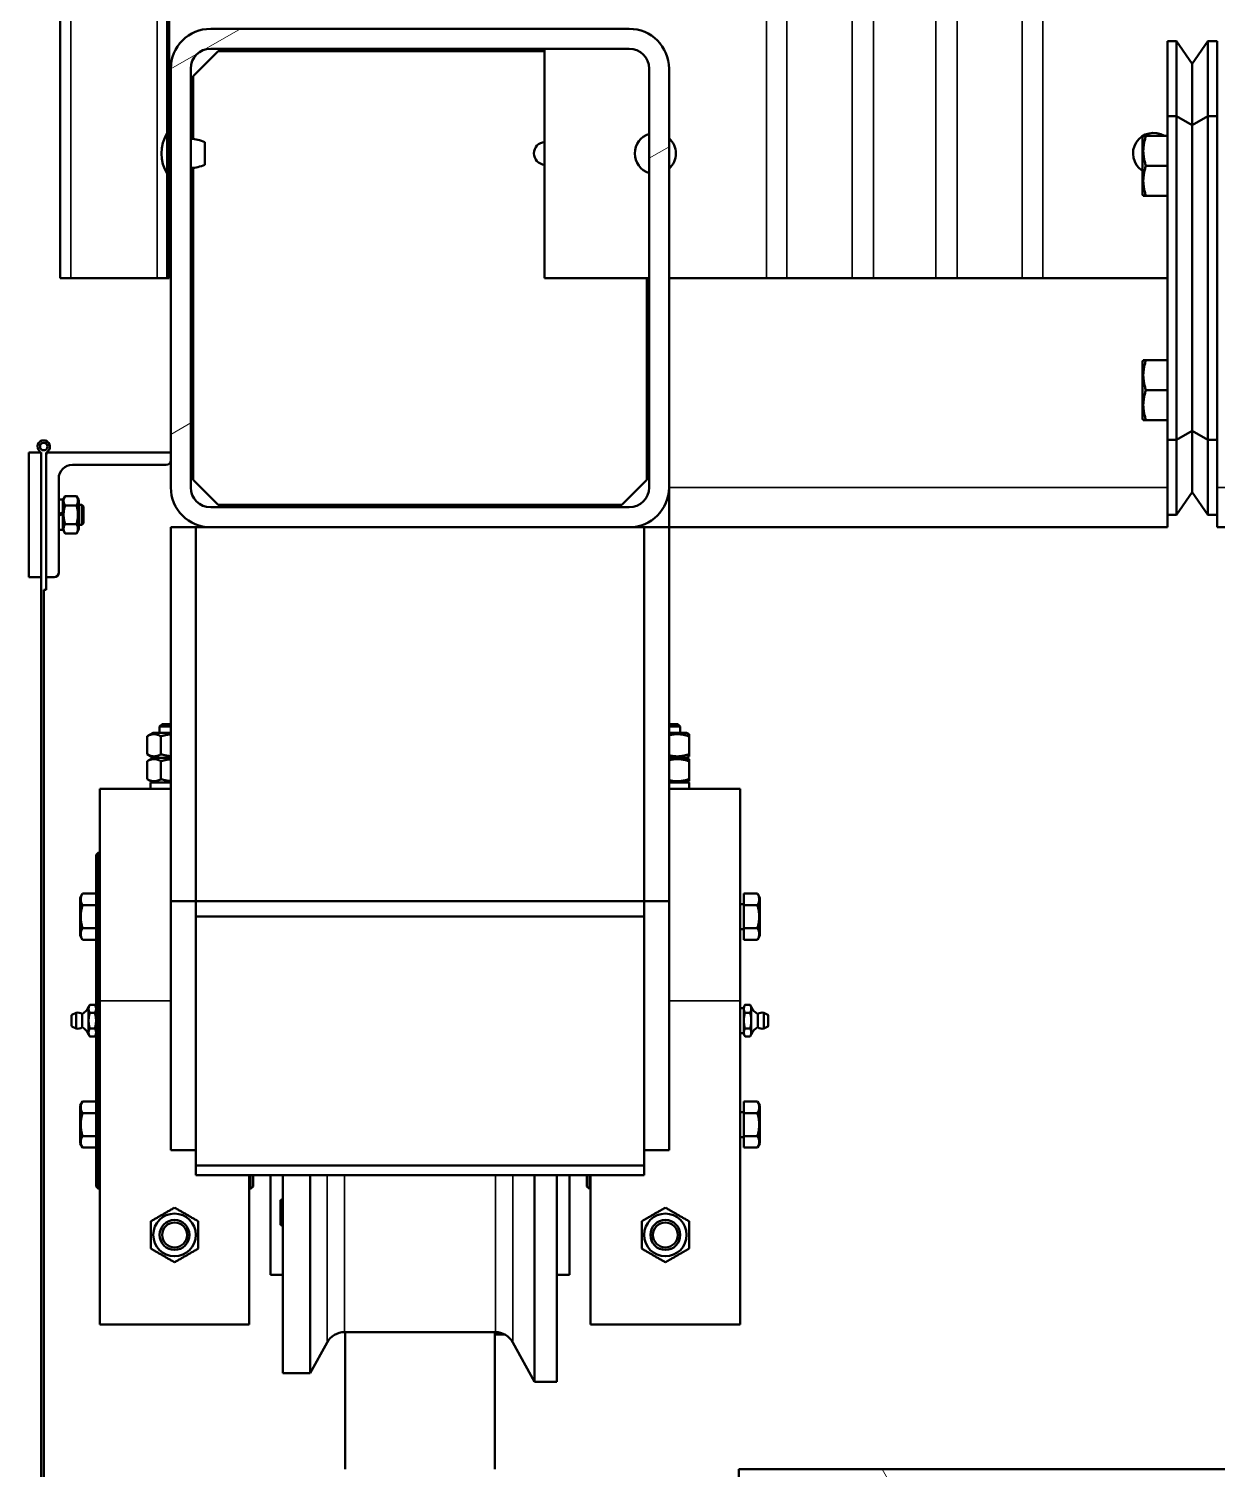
# Model space of a CAD drawing. Header units: millimetres. Extents: x 0 to 25230, y 0 to 17820.
# Drawn here: x 1709.6 to 2067.3, y 6309.6 to 6743.1 of the extents above; entities that cross this region are included whole.
import ezdxf

# ---------------------------------------------------------------- set-up
doc = ezdxf.new("R2010")
doc.units = ezdxf.units.MM
doc.header["$LTSCALE"] = 30
for name, color, linetype, lineweight in [('Видимые тонкие (ГОСТ)', 7, 'Continuous', 35), ('Видимый контур (ГОСТ)', 7, 'Continuous', 50), ('Штриховка (ГОСТ)', 7, 'Continuous', 18)]:
    doc.layers.add(name, color=color, linetype=linetype, lineweight=lineweight)

msp = doc.modelspace()

# ---------------------------------------------------------------- hatches: boundary and pattern name
at = {"layer": 'Штриховка (ГОСТ)'}
h = msp.add_hatch(dxfattribs=at)
h.set_pattern_fill('ANSI31', color=256, scale=762, angle=-14.999978, style=0)
h.set_pattern_definition([(30, (0, 0), (-47.625, 82.4889), [])])
edge = h.paths.add_edge_path()
edge.add_ellipse((1890.3456, 6605.0684), major_axis=(12, 0), ratio=1, start_angle=270, end_angle=360)
edge.add_line((1902.3456, 6605.0684), (1902.3456, 6731.0684))
edge.add_ellipse((1890.3456, 6731.0684), major_axis=(0, 12), ratio=1, start_angle=270, end_angle=360)
edge.add_line((1890.3456, 6743.0684), (1764.3456, 6743.0684))
edge.add_ellipse((1764.3456, 6731.0684), major_axis=(-12, 0), ratio=1, start_angle=270, end_angle=360)
edge.add_line((1752.3456, 6731.0684), (1752.3456, 6605.0684))
edge.add_ellipse((1764.3456, 6605.0684), major_axis=(0, -12), ratio=1, start_angle=270, end_angle=360)
edge.add_line((1764.3456, 6593.0684), (1890.3456, 6593.0684))
edge = h.paths.add_edge_path(flags=0)
edge.add_line((1764.3456, 6737.0684), (1890.3456, 6737.0684))
edge.add_ellipse((1890.3456, 6731.0684), major_axis=(6, 0), ratio=1, start_angle=0, end_angle=90, ccw=False)
edge.add_line((1896.3456, 6731.0684), (1896.3456, 6605.0684))
edge.add_ellipse((1890.3456, 6605.0684), major_axis=(0, -6), ratio=1, start_angle=0, end_angle=90, ccw=False)
edge.add_line((1890.3456, 6599.0684), (1764.3456, 6599.0684))
edge.add_ellipse((1764.3456, 6605.0684), major_axis=(-6, 0), ratio=1, start_angle=0, end_angle=90, ccw=False)
edge.add_line((1758.3456, 6605.0684), (1758.3456, 6731.0684))
edge.add_ellipse((1764.3456, 6731.0684), major_axis=(0, 6), ratio=1, start_angle=0, end_angle=90, ccw=False)
h = msp.add_hatch(dxfattribs=at)
h.set_pattern_fill('ANSI31', color=256, scale=762, angle=14.999978, style=0)
h.set_pattern_definition([(60, (0, 0), (-82.4889, 47.625), [])])
h.paths.add_polyline_path([(1804.8456, 6309.5684), (1849.8456, 6309.5684), (1849.8456, 6350.8184), (1804.8456, 6350.8184)])
h = msp.add_hatch(dxfattribs=at)
h.set_pattern_fill('ANSI31', color=256, scale=762, angle=75.000175, style=0)
h.set_pattern_definition([(120.0002, (0, 0), (-82.4888, -47.6253), [])])
h.paths.add_polyline_path([(1838.9706, 6294.9434), (1836.1255, 6292.0983), (2317.8456, 6292.0983), (2317.8456, 6309.5684), (2295.3456, 6309.5684), (2287.9086, 6309.5684), (2122.7827, 6309.5684), (2115.3456, 6309.5684), (1923.3456, 6309.5684), (1923.3456, 6294.9434)])

# ---------------------------------------------------------------- linework, layer by layer
at = {"layer": 'Видимые тонкие (ГОСТ)'}
for p, q in [((1722.2318, 8453.0684), (1722.2318, 6668.0684)), ((1748.2285, 8453.0684), (1748.2285, 6668.0684)), ((1931.6338, 8415.5684), (1931.6338, 6668.0684)), ((1937.7966, 8415.5684), (1937.7966, 6668.0684)), ((1957.4453, 8415.5684), (1957.4453, 6668.0684)), ((1963.8473, 8415.5684), (1963.8473, 6668.0684)), ((1982.6321, 8415.5684), (1982.6321, 6668.0684)), ((1989.0342, 8415.5684), (1989.0342, 6668.0684)), ((2008.6829, 8415.5684), (2008.6829, 6668.0684)), ((2014.8456, 8415.5684), (2014.8456, 6668.0684)), ((1751.8956, 6707.3684), (1751.8956, 6703.7684)), ((2052.3456, 6605.0684), (1902.3456, 6605.0684)), ((2390.5205, 6605.0684), (2067.3456, 6605.0684)), ((1752.3456, 6450.5684), (1730.9706, 6450.5684)), ((1923.7206, 6450.5684), (1902.3456, 6450.5684)), ((1722.5742, 6446.2985), (1722.5742, 6442.8384)), ((1932.117, 6442.8384), (1932.117, 6446.2985)), ((1799.3881, 6398.0684), (1799.3881, 6347.7003)), ((1804.6506, 6398.0684), (1804.6506, 6350.8184)), ((1850.0406, 6398.0684), (1850.0406, 6350.8184)), ((1855.3032, 6398.0684), (1855.3032, 6347.7003))]:
    msp.add_line(p, q, dxfattribs=at)
at = {"layer": 'Видимый контур (ГОСТ)'}
for p, q in [((1719.0456, 8452.854), (1719.0456, 6668.0684)), ((1751.2956, 8453.0684), (1751.2956, 6668.0684)), ((1751.8206, 8453.0684), (1751.8206, 6668.0684)), ((1890.3456, 6743.0684), (1764.3456, 6743.0684)), ((1764.3456, 6737.0684), (1890.3456, 6737.0684)), ((1831.6721, 6737.0684), (1831.6721, 6736.3184)), ((1864.8456, 6737.0684), (1864.8456, 6668.0684)), ((2055.1192, 6739.3184), (2052.3456, 6739.3184)), ((2052.3456, 6716.8184), (2052.3456, 6739.3184)), ((2059.8456, 6732.5684), (2055.1192, 6739.3184)), ((2055.1192, 6739.3184), (2055.1192, 6716.8184)), ((2064.572, 6739.3184), (2059.8456, 6732.5684)), ((2064.572, 6739.3184), (2067.3456, 6739.3184)), ((2064.572, 6716.8184), (2064.572, 6739.3184)), ((2067.3456, 6739.3184), (2067.3456, 6716.8184)), ((1766.5956, 6736.3184), (1759.0956, 6728.8184)), ((1864.8456, 6736.3184), (1766.5956, 6736.3184)), ((2059.8456, 6714.0225), (2059.8456, 6732.5684)), ((2059.8456, 6732.5684), (2059.8456, 6714.0225)), ((1752.3456, 6731.0684), (1752.3456, 6605.0684)), ((1758.3456, 6605.0684), (1758.3456, 6731.0684)), ((1759.0956, 6728.8184), (1759.0956, 6709.9332)), ((1896.3456, 6731.0684), (1896.3456, 6605.0684)), ((1902.3456, 6605.0684), (1902.3456, 6731.0684)), ((2055.1192, 6716.8184), (2052.3456, 6716.8184)), ((2052.3456, 6619.3184), (2052.3456, 6716.8184)), ((2059.8456, 6714.0225), (2055.1192, 6716.8184)), ((2055.1192, 6716.8184), (2055.1192, 6619.3184)), ((2064.572, 6716.8184), (2059.8456, 6714.0225)), ((2064.572, 6716.8184), (2067.3456, 6716.8184)), ((2064.572, 6619.3184), (2064.572, 6716.8184)), ((2067.3456, 6716.8184), (2067.3456, 6619.3184)), ((2044.8456, 6710.3684), (2045.1054, 6710.8184)), ((2045.9093, 6710.8184), (2045.1054, 6710.8184)), ((2045.9093, 6710.8184), (2052.3456, 6710.8184)), ((2059.8456, 6622.1144), (2059.8456, 6714.0225)), ((2059.8456, 6714.0225), (2059.8456, 6622.1144)), ((1751.8956, 6707.3684), (1752.3456, 6707.3684)), ((1762.5606, 6702.1633), (1762.5606, 6708.9736)), ((2044.8456, 6693.2684), (2044.8456, 6710.3684)), ((1751.8956, 6703.7684), (1752.3456, 6703.7684)), ((1759.0956, 6701.2037), (1759.0956, 6607.3184)), ((2045.9093, 6701.8184), (2052.3456, 6701.8184)), ((2044.8456, 6693.2684), (2045.1054, 6692.8184)), ((2045.1054, 6692.8184), (2045.9093, 6692.8184)), ((2045.9093, 6692.8184), (2052.3456, 6692.8184)), ((1719.0456, 6668.0684), (1722.2318, 6668.0684)), ((1748.2285, 6668.0684), (1722.2318, 6668.0684)), ((1751.2956, 6668.0684), (1748.2285, 6668.0684)), ((1751.8206, 6668.0684), (1751.2956, 6668.0684)), ((1896.3456, 6668.0684), (1864.8456, 6668.0684)), ((1895.5956, 6607.3184), (1895.5956, 6668.0684)), ((1931.6338, 6668.0684), (1902.3456, 6668.0684)), ((1937.7966, 6668.0684), (1931.6338, 6668.0684)), ((1957.4453, 6668.0684), (1937.7966, 6668.0684)), ((1957.4453, 6668.0684), (1963.8473, 6668.0684)), ((1982.6321, 6668.0684), (1963.8473, 6668.0684)), ((1982.6321, 6668.0684), (1989.0342, 6668.0684)), ((2008.6829, 6668.0684), (1989.0342, 6668.0684)), ((2014.8456, 6668.0684), (2008.6829, 6668.0684)), ((2052.3456, 6668.0684), (2014.8456, 6668.0684)), ((2044.8456, 6642.8684), (2045.1054, 6643.3184)), ((2044.8456, 6625.7684), (2044.8456, 6642.8684)), ((2045.9093, 6643.3184), (2045.1054, 6643.3184)), ((2045.9093, 6643.3184), (2052.3456, 6643.3184)), ((2045.9093, 6634.3184), (2052.3456, 6634.3184)), ((2044.8456, 6625.7684), (2045.1054, 6625.3184)), ((2045.1054, 6625.3184), (2045.9093, 6625.3184)), ((2045.9093, 6625.3184), (2052.3456, 6625.3184)), ((2059.8456, 6622.1144), (2055.1192, 6619.3184)), ((2059.8456, 6603.5684), (2059.8456, 6622.1144)), ((2064.572, 6619.3184), (2059.8456, 6622.1144)), ((2059.8456, 6622.1144), (2059.8456, 6603.5684)), ((1709.5956, 6578.0684), (1709.5956, 6615.5684)), ((1713.3456, 6615.5684), (1709.5956, 6615.5684)), ((1713.3456, 6578.0684), (1713.3456, 6615.5684)), ((1714.8456, 6578.0684), (1714.8456, 6615.5684)), ((1714.8456, 6615.5684), (1752.3456, 6615.5684)), ((2055.1192, 6619.3184), (2052.3456, 6619.3184)), ((2052.3456, 6596.8184), (2052.3456, 6619.3184)), ((2055.1192, 6619.3184), (2055.1192, 6596.8184)), ((2064.572, 6596.8184), (2064.572, 6619.3184)), ((2064.572, 6619.3184), (2067.3456, 6619.3184)), ((2067.3456, 6619.3184), (2067.3456, 6596.8184)), ((1713.3456, 6614.8184), (1713.3456, 4141.0996)), ((1714.8456, 6574.209), (1714.8456, 6614.8184)), ((1750.9956, 6611.8184), (1722.7206, 6611.8184)), ((1718.5956, 6607.6934), (1718.5956, 6579.4184)), ((1759.0956, 6607.3184), (1766.5956, 6599.8184)), ((1888.0956, 6599.8184), (1895.5956, 6607.3184)), ((1719.7956, 6601.2059), (1720.5125, 6602.4476)), ((1723.9537, 6602.4476), (1720.5125, 6602.4476)), ((1724.6706, 6601.2059), (1723.9537, 6602.4476)), ((1902.3456, 6605.0684), (1902.3456, 6593.0684)), ((2059.8456, 6603.5684), (2055.1192, 6596.8184)), ((2059.8456, 6603.5684), (2064.572, 6596.8184)), ((1718.5956, 6601.3934), (1719.7956, 6601.3934)), ((1719.7956, 6601.3934), (1719.7956, 6597.4952)), ((1723.9537, 6599.633), (1720.5125, 6599.633)), ((1724.6706, 6592.4309), (1724.6706, 6601.2059)), ((1724.6706, 6599.8184), (1725.5956, 6599.8184)), ((1725.5956, 6593.8184), (1725.5956, 6599.8184)), ((1726.0956, 6599.3184), (1725.5956, 6599.8184)), ((1726.0956, 6599.3184), (1726.0956, 6594.3184)), ((1890.3456, 6599.0684), (1764.3456, 6599.0684)), ((1766.5956, 6599.8184), (1888.0956, 6599.8184)), ((1719.7956, 6597.4952), (1718.5956, 6597.0584)), ((1718.5956, 6596.5784), (1719.7956, 6597.0152)), ((1719.7956, 6597.4952), (1719.7956, 6597.0152)), ((1719.7956, 6597.0152), (1719.7956, 6592.2434)), ((1723.9537, 6594.0039), (1720.5125, 6594.0039)), ((1724.6706, 6593.8184), (1725.5956, 6593.8184)), ((1726.0956, 6594.3184), (1725.5956, 6593.8184)), ((2052.3456, 6596.8184), (2052.3456, 6593.0684)), ((2055.1192, 6596.8184), (2052.3456, 6596.8184)), ((2064.572, 6596.8184), (2067.3456, 6596.8184)), ((2067.3456, 6596.8184), (2067.3456, 6593.0684)), ((1718.5956, 6592.2434), (1719.7956, 6592.2434)), ((1719.7956, 6592.4309), (1720.5125, 6591.1893)), ((1723.9537, 6591.1893), (1720.5125, 6591.1893)), ((1724.6706, 6592.4309), (1723.9537, 6591.1893)), ((1752.3456, 6480.5684), (1752.3456, 6593.0684)), ((1759.8456, 6593.0684), (1752.3456, 6593.0684)), ((1759.8456, 6593.0684), (1764.3456, 6593.0684)), ((1759.8456, 6480.5684), (1759.8456, 6593.0684)), ((1764.3456, 6593.0684), (1890.3456, 6593.0684)), ((1890.3456, 6593.0684), (1894.8456, 6593.0684)), ((1902.3456, 6593.0684), (1894.8456, 6593.0684)), ((1894.8456, 6593.0684), (1894.8456, 6480.5684)), ((2052.3456, 6593.0684), (1902.3456, 6593.0684)), ((1902.3456, 6593.0684), (1902.3456, 6480.5684)), ((2394.4687, 6593.0684), (2067.3456, 6593.0684)), ((1713.3456, 6578.0684), (1709.5956, 6578.0684)), ((1717.2456, 6578.0684), (1714.8456, 6578.0684)), ((1714.0956, 4159.8496), (1714.0956, 6574.209)), ((1714.0956, 6574.209), (1714.8456, 6574.209)), ((1749.7206, 6533.8184), (1748.9706, 6533.0684)), ((1752.3456, 6533.0684), (1748.9706, 6533.0684)), ((1748.9706, 6531.1934), (1748.9706, 6533.0684)), ((1749.7206, 6533.8184), (1752.3456, 6533.8184)), ((1902.3456, 6533.8184), (1904.9706, 6533.8184)), ((1905.7206, 6533.0684), (1902.3456, 6533.0684)), ((1904.9706, 6533.8184), (1905.7206, 6533.0684)), ((1905.7206, 6531.1934), (1905.7206, 6533.0684)), ((1747.0581, 6531.1934), (1745.2434, 6530.1457)), ((1745.2434, 6530.1457), (1745.2434, 6524.7412)), ((1752.3456, 6531.1934), (1747.0581, 6531.1934)), ((1749.357, 6530.1457), (1749.357, 6524.7412)), ((1907.6331, 6531.1934), (1902.3456, 6531.1934)), ((1907.6331, 6531.1934), (1908.3456, 6530.7821)), ((1908.3456, 6530.7821), (1908.3456, 6530.1457)), ((1908.3456, 6530.1457), (1908.3456, 6524.7412)), ((1747.0581, 6523.6934), (1745.2434, 6524.7412)), ((1908.3456, 6524.7412), (1908.3456, 6524.1048)), ((1747.0581, 6523.6934), (1745.2434, 6522.6457)), ((1745.2434, 6522.6457), (1745.2434, 6517.2412)), ((1752.3456, 6523.6934), (1747.0581, 6523.6934)), ((1747.0581, 6523.6934), (1752.3456, 6523.6934)), ((1749.357, 6522.6457), (1749.357, 6517.2412)), ((1907.6331, 6523.6934), (1902.3456, 6523.6934)), ((1902.3456, 6523.6934), (1907.6331, 6523.6934)), ((1907.6331, 6523.6934), (1908.3456, 6524.1048)), ((1907.6331, 6523.6934), (1908.3456, 6523.2821)), ((1908.3456, 6523.2821), (1908.3456, 6522.6457)), ((1908.3456, 6522.6457), (1908.3456, 6517.2412)), ((1747.0581, 6516.1934), (1745.2434, 6517.2412)), ((1746.2706, 6516.1934), (1752.3456, 6516.1934)), ((1746.2706, 6514.3184), (1746.2706, 6516.1934)), ((1902.3456, 6516.1934), (1908.3425, 6516.1934)), ((1907.6331, 6516.1934), (1908.3456, 6516.6048)), ((1908.3425, 6516.1934), (1908.414, 6516.1934)), ((1908.3456, 6517.2412), (1908.3456, 6516.6048)), ((1908.414, 6516.1934), (1908.4206, 6516.1934)), ((1908.4206, 6515.3487), (1908.4206, 6516.1934)), ((1752.3456, 6514.3184), (1730.9706, 6514.3184)), ((1730.9706, 6514.3184), (1730.9706, 6450.5684)), ((1923.7206, 6514.3184), (1902.3456, 6514.3184)), ((1923.7206, 6450.5684), (1923.7206, 6514.3184)), ((1729.8456, 6494.4434), (1730.5956, 6495.1934)), ((1729.8456, 6481.4958), (1729.8456, 6494.4434)), ((1730.5956, 6495.1934), (1730.5956, 6393.9434)), ((1730.9706, 6495.1934), (1730.5956, 6495.1934)), ((1725.0456, 6481.5579), (1725.7547, 6482.7861)), ((1725.0456, 6470.1579), (1725.0456, 6481.5579)), ((1725.7547, 6482.7861), (1729.8456, 6482.7861)), ((1729.8456, 6481.4958), (1729.8456, 6479.322)), ((1928.9365, 6482.7861), (1924.8456, 6482.7861)), ((1924.8456, 6479.322), (1924.8456, 6482.7861)), ((1929.6456, 6481.5579), (1928.9365, 6482.7861)), ((1929.6456, 6481.5579), (1929.6456, 6470.1579)), ((1725.7547, 6479.322), (1729.8456, 6479.322)), ((1729.8456, 6479.322), (1729.8456, 6477.6896)), ((1729.8456, 6411.4473), (1729.8456, 6477.6896)), ((1752.3456, 6405.5684), (1752.3456, 6480.5684)), ((1759.8456, 6480.5684), (1752.3456, 6480.5684)), ((1894.8456, 6480.5684), (1759.8456, 6480.5684)), ((1759.8456, 6480.5684), (1759.8456, 6475.8832)), ((1902.3456, 6480.5684), (1894.8456, 6480.5684)), ((1894.8456, 6480.5684), (1894.8456, 6475.8832)), ((1902.3456, 6480.5684), (1902.3456, 6405.5684)), ((1924.8456, 6479.6079), (1923.7206, 6479.6079)), ((1928.9365, 6479.322), (1924.8456, 6479.322)), ((1924.8456, 6472.3938), (1924.8456, 6479.322)), ((1725.7547, 6472.3938), (1729.8456, 6472.3938)), ((1759.8456, 6475.8832), (1759.8456, 6400.9198)), ((1894.8456, 6475.8832), (1759.8456, 6475.8832)), ((1894.8456, 6400.9198), (1894.8456, 6475.8832)), ((1928.9365, 6472.3938), (1924.8456, 6472.3938)), ((1924.8456, 6468.9297), (1924.8456, 6472.3938)), ((1725.0456, 6470.1579), (1725.7547, 6468.9297)), ((1725.7547, 6468.9297), (1729.8456, 6468.9297)), ((1924.8456, 6472.1079), (1923.7206, 6472.1079)), ((1928.9365, 6468.9297), (1924.8456, 6468.9297)), ((1929.6456, 6470.1579), (1928.9365, 6468.9297)), ((1730.9706, 6353.0684), (1730.9706, 6450.5684)), ((1923.7206, 6450.5684), (1923.7206, 6353.0684)), ((1722.4956, 6442.9703), (1722.4956, 6446.1665)), ((1722.5742, 6446.2985), (1723.8045, 6446.964)), ((1723.8045, 6442.1728), (1723.8045, 6446.964)), ((1725.6656, 6442.5809), (1725.6656, 6446.5559)), ((1727.5956, 6448.6934), (1727.964, 6449.3316)), ((1727.5956, 6448.1408), (1727.5956, 6448.6934)), ((1727.5956, 6444.5684), (1727.5956, 6448.1408)), ((1729.4772, 6449.3316), (1727.964, 6449.3316)), ((1729.4772, 6446.95), (1727.964, 6446.95)), ((1729.8456, 6448.6934), (1729.4772, 6449.3316)), ((1924.8456, 6448.3184), (1923.7206, 6448.3184)), ((1924.8456, 6448.6934), (1925.214, 6449.3316)), ((1924.8456, 6448.6934), (1924.8456, 6448.1408)), ((1924.8456, 6448.1408), (1924.8456, 6444.5684)), ((1925.214, 6449.3316), (1926.7272, 6449.3316)), ((1925.214, 6446.95), (1926.7272, 6446.95)), ((1927.0956, 6448.6934), (1926.7272, 6449.3316)), ((1927.0956, 6448.6934), (1927.0956, 6448.1408)), ((1927.0956, 6448.1408), (1927.0956, 6444.5684)), ((1929.0256, 6446.5559), (1929.0256, 6442.5809)), ((1930.8867, 6446.964), (1930.8867, 6442.1728)), ((1932.117, 6446.2985), (1930.8867, 6446.964)), ((1932.1956, 6446.1665), (1932.1956, 6442.9703)), ((1722.5742, 6442.8384), (1723.8045, 6442.1728)), ((1727.5956, 6440.9961), (1727.5956, 6444.5684)), ((1729.4772, 6442.1869), (1727.964, 6442.1869)), ((1924.8456, 6444.5684), (1924.8456, 6440.9961)), ((1925.214, 6442.1869), (1926.7272, 6442.1869)), ((1927.0956, 6444.5684), (1927.0956, 6440.9961)), ((1932.117, 6442.8384), (1930.8867, 6442.1728)), ((1727.5956, 6440.4434), (1727.5956, 6440.9961)), ((1727.5956, 6440.4434), (1727.964, 6439.8053)), ((1729.4772, 6439.8053), (1727.964, 6439.8053)), ((1729.8456, 6440.4434), (1729.4772, 6439.8053)), ((1924.8456, 6440.8184), (1923.7206, 6440.8184)), ((1924.8456, 6440.9961), (1924.8456, 6440.4434)), ((1924.8456, 6440.4434), (1925.214, 6439.8053)), ((1925.214, 6439.8053), (1926.7272, 6439.8053)), ((1927.0956, 6440.4434), (1926.7272, 6439.8053)), ((1927.0956, 6440.9961), (1927.0956, 6440.4434)), ((1725.0456, 6418.979), (1725.7547, 6420.2072)), ((1725.7547, 6420.2072), (1729.8456, 6420.2072)), ((1928.9365, 6420.2072), (1924.8456, 6420.2072)), ((1924.8456, 6416.7431), (1924.8456, 6420.2072)), ((1929.6456, 6418.979), (1928.9365, 6420.2072)), ((1725.0456, 6407.579), (1725.0456, 6418.979)), ((1725.7547, 6416.7431), (1729.8456, 6416.7431)), ((1924.8456, 6417.029), (1923.7206, 6417.029)), ((1928.9365, 6416.7431), (1924.8456, 6416.7431)), ((1924.8456, 6409.8149), (1924.8456, 6416.7431)), ((1929.6456, 6418.979), (1929.6456, 6407.579)), ((1725.0456, 6407.579), (1725.7547, 6406.3508)), ((1725.7547, 6409.8149), (1729.8456, 6409.8149)), ((1729.8456, 6411.4473), (1729.8456, 6409.8149)), ((1729.8456, 6409.8149), (1729.8456, 6407.6411)), ((1729.8456, 6394.6934), (1729.8456, 6407.6411)), ((1924.8456, 6409.529), (1923.7206, 6409.529)), ((1928.9365, 6409.8149), (1924.8456, 6409.8149)), ((1924.8456, 6406.3508), (1924.8456, 6409.8149)), ((1929.6456, 6407.579), (1928.9365, 6406.3508)), ((1725.7547, 6406.3508), (1729.8456, 6406.3508)), ((1759.8456, 6405.5684), (1752.3456, 6405.5684)), ((1902.3456, 6405.5684), (1894.8456, 6405.5684)), ((1928.9365, 6406.3508), (1924.8456, 6406.3508)), ((1759.8456, 6400.9198), (1759.8456, 6398.0684)), ((1759.8456, 6400.9198), (1894.8456, 6400.9198)), ((1894.8456, 6400.9198), (1894.8456, 6398.0684)), ((1729.8456, 6394.6934), (1730.5956, 6393.9434)), ((1894.8456, 6398.0684), (1759.8456, 6398.0684)), ((1775.9706, 6398.0684), (1775.9706, 6353.0684)), ((1776.3456, 6393.9434), (1776.3456, 6398.0684)), ((1777.0956, 6394.6934), (1776.3456, 6393.9434)), ((1777.0956, 6398.0684), (1777.0956, 6394.6934)), ((1782.3456, 6398.0684), (1782.3456, 6368.0684)), ((1786.0956, 6398.0684), (1786.0956, 6338.4274)), ((1794.31, 6398.0684), (1794.31, 6338.4274)), ((1861.81, 6398.0684), (1861.81, 6335.8184)), ((1868.5956, 6398.0684), (1868.5956, 6335.8184)), ((1872.3456, 6368.0684), (1872.3456, 6398.0684)), ((1877.5956, 6394.6934), (1877.5956, 6398.0684)), ((1877.5956, 6394.6934), (1878.3456, 6393.9434)), ((1878.3456, 6398.0684), (1878.3456, 6393.9434)), ((1878.7206, 6353.0684), (1878.7206, 6398.0684)), ((1730.9706, 6393.9434), (1730.5956, 6393.9434)), ((1775.9706, 6393.9434), (1776.3456, 6393.9434)), ((1878.7206, 6393.9434), (1878.3456, 6393.9434)), ((1782.3456, 6368.0684), (1786.0956, 6368.0684)), ((1868.5956, 6368.0684), (1872.3456, 6368.0684)), ((1775.9706, 6353.0684), (1730.9706, 6353.0684)), ((1804.8456, 6350.8184), (1804.6506, 6350.8184)), ((1849.8456, 6350.8184), (1804.8456, 6350.8184)), ((1804.8456, 6350.8184), (1804.8456, 6309.5684)), ((1849.8456, 6309.5684), (1849.8456, 6350.8184)), ((1850.0406, 6350.8184), (1849.8456, 6350.8184)), ((1923.7206, 6353.0684), (1878.7206, 6353.0684)), ((1799.3881, 6347.7003), (1794.31, 6338.4274)), ((1852.9453, 6350.0684), (1849.8456, 6350.0684)), ((1855.3032, 6347.7003), (1861.81, 6335.8184)), ((1794.31, 6338.4274), (1786.0956, 6338.4274)), ((1868.5956, 6335.8184), (1861.81, 6335.8184)), ((2317.8456, 6309.5684), (1923.3456, 6309.5684)), ((1923.3456, 6309.5684), (1923.3456, 6294.9434))]:
    msp.add_line(p, q, dxfattribs=at)
for centre, radius in [((1714.0956, 6617.334), 1.125), ((1753.4706, 6380.0684), 6.4125), ((1901.2206, 6380.0684), 6.4125), ((1753.4706, 6380.0684), 4.5002), ((1753.4706, 6380.0684), 4.5), ((1753.4706, 6380.0684), 3.75), ((1901.2206, 6380.0684), 4.5002), ((1901.2206, 6380.0684), 4.5), ((1901.2206, 6380.0684), 3.75)]:
    msp.add_circle(centre, radius, dxfattribs=at)
for centre, radius, start, end in [((1764.3456, 6731.0684), 12, 90, 180), ((1890.3456, 6731.0684), 12, 0, 90), ((1764.3456, 6731.0684), 6, 90, 180), ((1890.3456, 6731.0684), 6, 0, 90), ((1761.3388, 6705.5684), 11.7982, 148.347692, 211.652308), ((1898.1988, 6705.5684), 6.1913, 107.417393, 252.582607), ((2048.1988, 6705.5684), 6.1913, 57.991657, 237.206839), ((1751.8956, 6707.9684), 0.6, 262.819244, 270), ((1757.5585, 6697.6464), 12.3825, 66.173734, 86.35554), ((1865.0471, 6705.5684), 3.4052, 93.391787, 266.608213), ((1898.1988, 6705.5684), 6.1913, 312.050023, 47.949977), ((1751.8956, 6703.1684), 0.6, 90, 97.180756), ((1757.5585, 6713.4905), 12.3825, 273.64446, 293.826266), ((1714.0956, 6617.334), 1.875, 311.810315, 228.189685), ((1711.8456, 6614.8184), 1.5, 0, 48.189685), ((1716.3456, 6614.8184), 1.5, 131.810315, 180), ((1722.7206, 6607.6934), 4.125, 90, 180), ((1750.9956, 6613.1684), 1.35, 270, 0), ((1764.3456, 6605.0684), 12, 180, 270), ((1764.3456, 6605.0684), 6, 180, 270), ((1890.3456, 6605.0684), 6, 270, 0), ((1890.3456, 6605.0684), 12, 270, 0), ((1717.2456, 6579.4184), 1.35, 270, 0), ((1722.6456, 6446.1665), 0.15, 118.412824, 180), ((1724.2545, 6444.5684), 2.4375, 54.62541, 100.638709), ((1723.4663, 6450.4818), 4.5, 299.258564, 336.582826), ((1931.225, 6450.4818), 4.5, 203.417174, 240.741436), ((1930.4367, 6444.5684), 2.4375, 79.361291, 125.37459), ((1932.0456, 6446.1665), 0.15, 0, 61.587176), ((1722.6456, 6442.9703), 0.15, 180, 241.587176), ((1724.2545, 6444.5684), 2.4375, 259.361291, 305.37459), ((1723.4663, 6438.655), 4.5, 23.417174, 60.741436), ((1931.225, 6438.655), 4.5, 119.258564, 156.582826), ((1930.4367, 6444.5684), 2.4375, 234.62541, 280.638709), ((1932.0456, 6442.9703), 0.15, 298.412824, 0), ((1791.7206, 6386.8184), 5.7375, 168.635123, 191.364877), ((1804.6506, 6344.8184), 6, 90, 151.293839), ((1850.0406, 6344.8184), 6, 28.706161, 90)]:
    msp.add_arc(centre, radius, start, end, dxfattribs=at)
for centre, start_param, end_param in [((1901.2206, 6513.2881), 1.62290324, 1.71819675), ((1901.2206, 6515.3487), 1.51868942, 1.6135099)]:
    msp.add_ellipse(centre, major_axis=(0, -19.7818), ratio=0.36397023, start_param=start_param, end_param=end_param, dxfattribs=at)
for points, weights in [([(2045.9093, 6701.8184), (2044.4093, 6706.3184), (2045.9093, 6710.8184)], [1.16025403784, 1.33974596216, 1.16025403784]), ([(2045.9093, 6692.8184), (2044.4093, 6697.3184), (2045.9093, 6701.8184)], [1.16025403784, 1.33974596216, 1.16025403784]), ([(2045.9093, 6634.3184), (2044.4093, 6638.8184), (2045.9093, 6643.3184)], [1.16025403784, 1.33974596216, 1.16025403784]), ([(2045.9093, 6625.3184), (2044.4093, 6629.8184), (2045.9093, 6634.3184)], [1.16025403784, 1.33974596216, 1.16025403784]), ([(1720.5125, 6602.4476), (1719.7, 6601.0403), (1720.5125, 6599.633)], [1, 1.15470053838, 1]), ([(1723.9537, 6599.633), (1724.7662, 6601.0403), (1723.9537, 6602.4476)], [1, 1.15470053838, 1]), ([(1720.5125, 6599.633), (1719.7, 6596.8184), (1720.5125, 6594.0039)], [1, 1.15470053838, 1]), ([(1723.9537, 6594.0039), (1724.7662, 6596.8184), (1723.9537, 6599.633)], [1, 1.15470053838, 1]), ([(1720.5125, 6594.0039), (1719.7, 6592.5966), (1720.5125, 6591.1893)], [1, 1.15470053838, 1]), ([(1723.9537, 6591.1893), (1724.7662, 6592.5966), (1723.9537, 6594.0039)], [1, 1.15470053838, 1]), ([(1749.357, 6530.1457), (1747.3002, 6531.3332), (1745.2434, 6530.1457)], [1, 1.15470053838, 1]), ([(1752.3456, 6530.7311), (1750.9494, 6530.6054), (1749.357, 6530.1457)], [1.07071790264, 1.05470042729, 1]), ([(1908.3456, 6530.1457), (1905.2387, 6531.1814), (1902.3456, 6530.4727)], [1, 1.13230172796, 1.03831145455]), ([(1745.2434, 6524.7412), (1747.3002, 6523.5537), (1749.357, 6524.7412)], [1, 1.15470053838, 1]), ([(1749.357, 6524.7412), (1750.9494, 6524.2815), (1752.3456, 6524.1558)], [1, 1.05470042729, 1.07071790264]), ([(1902.3456, 6524.4141), (1905.2387, 6523.7055), (1908.3456, 6524.7412)], [1.03831145455, 1.13230172796, 1]), ([(1749.357, 6522.6457), (1747.3002, 6523.8332), (1745.2434, 6522.6457)], [1, 1.15470053838, 1]), ([(1752.3456, 6523.2311), (1750.9494, 6523.1054), (1749.357, 6522.6457)], [1.07071790264, 1.05470042729, 1]), ([(1908.3456, 6522.6457), (1905.2387, 6523.6814), (1902.3456, 6522.9727)], [1, 1.13230172796, 1.03831145455]), ([(1745.2434, 6517.2412), (1747.3002, 6516.0537), (1749.357, 6517.2412)], [1, 1.15470053838, 1]), ([(1749.357, 6517.2412), (1750.9494, 6516.7815), (1752.3456, 6516.6558)], [1, 1.05470042729, 1.07071790264]), ([(1902.3456, 6516.9141), (1905.2387, 6516.2055), (1908.3456, 6517.2412)], [1.03831145455, 1.13230172796, 1]), ([(1725.7547, 6479.322), (1724.7547, 6481.0541), (1725.7547, 6482.7861)], [1.16025403784, 1.33974596216, 1.16025403784]), ([(1928.9365, 6482.7861), (1929.9365, 6481.0541), (1928.9365, 6479.322)], [1.16025403784, 1.33974596216, 1.16025403784]), ([(1725.7547, 6472.3938), (1724.7547, 6475.8579), (1725.7547, 6479.322)], [1.16025403784, 1.33974596216, 1.16025403784]), ([(1928.9365, 6479.322), (1929.9365, 6475.8579), (1928.9365, 6472.3938)], [1.16025403784, 1.33974596216, 1.16025403784]), ([(1725.7547, 6468.9297), (1724.7547, 6470.6618), (1725.7547, 6472.3938)], [1.16025403784, 1.33974596216, 1.16025403784]), ([(1928.9365, 6472.3938), (1929.9365, 6470.6618), (1928.9365, 6468.9297)], [1.16025403784, 1.33974596216, 1.16025403784]), ([(1727.964, 6449.3316), (1727.5956, 6448.6934), (1727.5956, 6448.1408)], [1, 1.0379548493, 1]), ([(1727.5956, 6448.1408), (1727.5956, 6447.5882), (1727.964, 6446.95)], [1, 1.0379548493, 1]), ([(1727.964, 6446.95), (1727.5956, 6445.6737), (1727.5956, 6444.5684)], [1, 1.0379548493, 1]), ([(1729.8456, 6448.1408), (1729.8456, 6448.6934), (1729.4772, 6449.3316)], [1, 1.0379548493, 1]), ([(1729.4772, 6446.95), (1729.8456, 6447.5882), (1729.8456, 6448.1408)], [1, 1.0379548493, 1]), ([(1729.8456, 6444.5684), (1729.8456, 6445.6737), (1729.4772, 6446.95)], [1, 1.0379548493, 1]), ([(1925.214, 6449.3316), (1924.8456, 6448.6934), (1924.8456, 6448.1408)], [1, 1.0379548493, 1]), ([(1924.8456, 6448.1408), (1924.8456, 6447.5882), (1925.214, 6446.95)], [1, 1.0379548493, 1]), ([(1925.214, 6446.95), (1924.8456, 6445.6737), (1924.8456, 6444.5684)], [1, 1.0379548493, 1]), ([(1927.0956, 6448.1408), (1927.0956, 6448.6934), (1926.7272, 6449.3316)], [1, 1.0379548493, 1]), ([(1926.7272, 6446.95), (1927.0956, 6447.5882), (1927.0956, 6448.1408)], [1, 1.0379548493, 1]), ([(1927.0956, 6444.5684), (1927.0956, 6445.6737), (1926.7272, 6446.95)], [1, 1.0379548493, 1]), ([(1727.5956, 6444.5684), (1727.5956, 6443.4632), (1727.964, 6442.1869)], [1, 1.0379548493, 1]), ([(1727.964, 6442.1869), (1727.5956, 6441.5487), (1727.5956, 6440.9961)], [1, 1.0379548493, 1]), ([(1729.4772, 6442.1869), (1729.8456, 6443.4632), (1729.8456, 6444.5684)], [1, 1.0379548493, 1]), ([(1729.8456, 6440.9961), (1729.8456, 6441.5487), (1729.4772, 6442.1869)], [1, 1.0379548493, 1]), ([(1924.8456, 6444.5684), (1924.8456, 6443.4632), (1925.214, 6442.1869)], [1, 1.0379548493, 1]), ([(1925.214, 6442.1869), (1924.8456, 6441.5487), (1924.8456, 6440.9961)], [1, 1.0379548493, 1]), ([(1926.7272, 6442.1869), (1927.0956, 6443.4632), (1927.0956, 6444.5684)], [1, 1.0379548493, 1]), ([(1927.0956, 6440.9961), (1927.0956, 6441.5487), (1926.7272, 6442.1869)], [1, 1.0379548493, 1]), ([(1727.5956, 6440.9961), (1727.5956, 6440.4434), (1727.964, 6439.8053)], [1, 1.0379548493, 1]), ([(1729.4772, 6439.8053), (1729.8456, 6440.4434), (1729.8456, 6440.9961)], [1, 1.0379548493, 1]), ([(1924.8456, 6440.9961), (1924.8456, 6440.4434), (1925.214, 6439.8053)], [1, 1.0379548493, 1]), ([(1926.7272, 6439.8053), (1927.0956, 6440.4434), (1927.0956, 6440.9961)], [1, 1.0379548493, 1]), ([(1725.7547, 6416.7431), (1724.7547, 6418.4751), (1725.7547, 6420.2072)], [1.16025403784, 1.33974596216, 1.16025403784]), ([(1928.9365, 6420.2072), (1929.9365, 6418.4751), (1928.9365, 6416.7431)], [1.16025403784, 1.33974596216, 1.16025403784]), ([(1725.7547, 6409.8149), (1724.7547, 6413.279), (1725.7547, 6416.7431)], [1.16025403784, 1.33974596216, 1.16025403784]), ([(1928.9365, 6416.7431), (1929.9365, 6413.279), (1928.9365, 6409.8149)], [1.16025403784, 1.33974596216, 1.16025403784]), ([(1725.7547, 6406.3508), (1724.7547, 6408.0828), (1725.7547, 6409.8149)], [1.16025403784, 1.33974596216, 1.16025403784]), ([(1928.9365, 6409.8149), (1929.9365, 6408.0828), (1928.9365, 6406.3508)], [1.16025403784, 1.33974596216, 1.16025403784]), ([(1785.3456, 6390.4991), (1785.7309, 6390.7215), (1786.0956, 6390.9321)], [1, 1.01646001971, 1.02941737225]), ([(1785.3456, 6383.1378), (1785.3456, 6386.8184), (1785.3456, 6390.4991)], [1, 1.15470053838, 1]), ([(1746.3456, 6384.1821), (1749.9081, 6386.2389), (1753.4706, 6388.2957)], [1, 1.15470053838, 1]), ([(1753.4706, 6388.2957), (1757.0331, 6386.2389), (1760.5956, 6384.1821)], [1, 1.15470053838, 1]), ([(1894.0956, 6384.1821), (1897.6581, 6386.2389), (1901.2206, 6388.2957)], [1, 1.15470053838, 1]), ([(1901.2206, 6388.2957), (1904.7831, 6386.2389), (1908.3456, 6384.1821)], [1, 1.15470053838, 1]), ([(1746.3456, 6375.9548), (1746.3456, 6380.0684), (1746.3456, 6384.1821)], [1, 1.15470053838, 1]), ([(1760.5956, 6384.1821), (1760.5956, 6380.0684), (1760.5956, 6375.9548)], [1, 1.15470053838, 1]), ([(1786.0956, 6382.7048), (1785.7309, 6382.9154), (1785.3456, 6383.1378)], [1.02941737225, 1.01646001971, 1]), ([(1894.0956, 6375.9548), (1894.0956, 6380.0684), (1894.0956, 6384.1821)], [1, 1.15470053838, 1]), ([(1908.3456, 6384.1821), (1908.3456, 6380.0684), (1908.3456, 6375.9548)], [1, 1.15470053838, 1]), ([(1753.4706, 6371.8412), (1749.9081, 6373.898), (1746.3456, 6375.9548)], [1, 1.15470053838, 1]), ([(1760.5956, 6375.9548), (1757.0331, 6373.898), (1753.4706, 6371.8412)], [1, 1.15470053838, 1]), ([(1901.2206, 6371.8412), (1897.6581, 6373.898), (1894.0956, 6375.9548)], [1, 1.15470053838, 1]), ([(1908.3456, 6375.9548), (1904.7831, 6373.898), (1901.2206, 6371.8412)], [1, 1.15470053838, 1])]:
    msp.add_rational_spline(points, weights, degree=2, dxfattribs=at)

doc.saveas('drawing.dxf')
